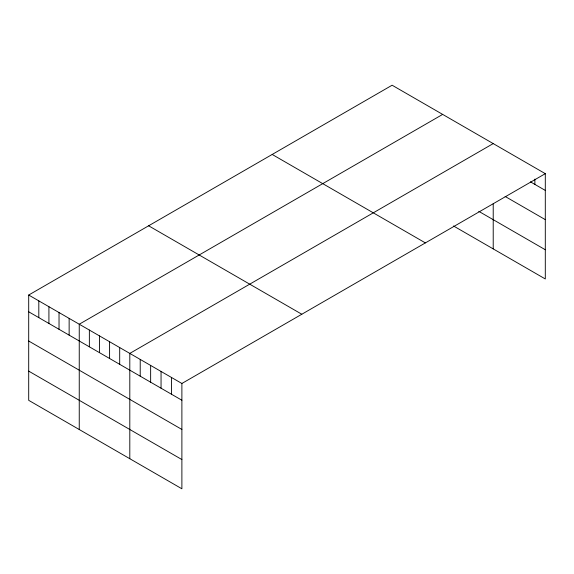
<?xml version="1.0" encoding="UTF-8"?>
<svg xmlns="http://www.w3.org/2000/svg" width="574" height="574" viewBox="0 0 574 574"><rect width="100%" height="100%" fill="white"/><g stroke="black" fill="none" stroke-linecap="round" stroke-linejoin="round"><path stroke-width="0.86" d="M28.7 295.036L181.886 383.475L181.886 488.783L28.7 400.336L28.7 295.036L392.114 85.217L545.3 173.664L545.3 278.964L453.496 225.962M442.669 114.405L79.248 324.224L79.248 429.524M493.217 143.593L129.803 353.405L129.803 458.712M181.886 383.475L545.3 173.664M530.419 181.829L545.3 190.417M505.12 196.444L545.3 219.641M478.773 211.332L545.3 249.747M272.191 154.456L425.37 242.902M148.63 225.797L301.809 314.236M28.7 311.79L181.886 400.236M28.7 341.013L181.886 429.452M28.7 371.12L181.886 459.559M534.882 179.11L534.882 184.405M493.217 203.784L493.217 248.894M171.468 377.462L171.468 394.216M161.05 371.45L161.05 388.203M150.639 365.437L150.639 382.191M140.221 359.417L140.221 376.178M119.693 347.571L119.693 364.325M109.584 341.731L109.584 358.492M99.474 335.898L99.474 352.651M89.365 330.057L89.365 346.818M69.138 318.383L69.138 335.137M59.029 312.55L59.029 329.304M48.919 306.71L48.919 323.463M38.81 300.869L38.81 317.63"/></g></svg>
